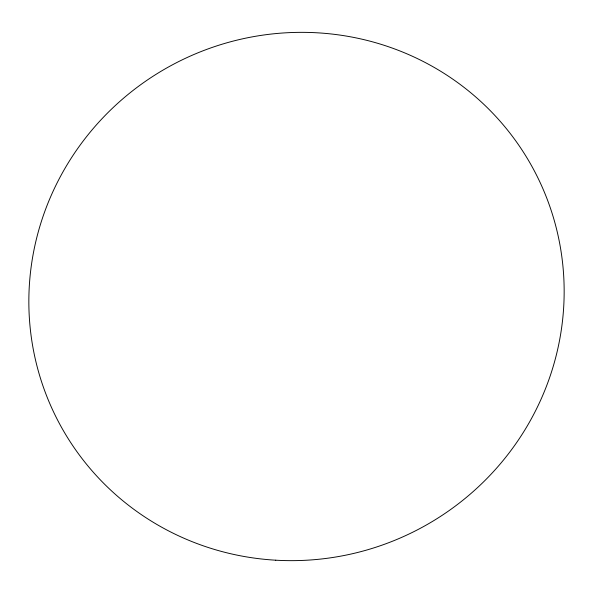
<?xml version="1.0" encoding="UTF-8"?>
<svg xmlns="http://www.w3.org/2000/svg" width="593" height="593" viewBox="0 0 593 593"><rect width="100%" height="100%" fill="white"/><g stroke="black" fill="none" stroke-linecap="round" stroke-linejoin="round"><path stroke-width="0.89" d="M275.76 560.2A268.977 262.803 -27.7 0 0 537.97 178.011A268.977 262.803 -27.7 0 0 75.771 151.289A268.977 262.803 -27.7 0 0 275.76 560.2"/></g></svg>
